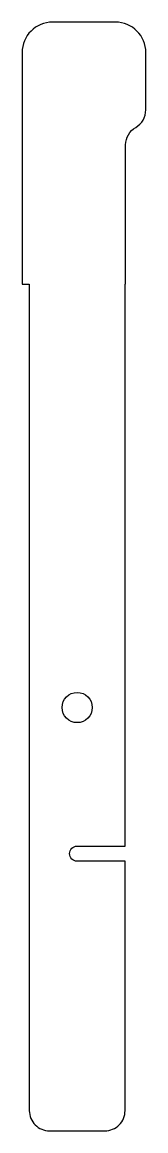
# Model space of a CAD drawing. Header units: millimetres. Extents: x -76 to -63, y -84 to 26.
import ezdxf

# ---------------------------------------------------------------- set-up
doc = ezdxf.new("R2010")
doc.units = ezdxf.units.MM
doc.layers.get('0').update_dxf_attribs({"linetype": 'CONTINUOUS'})

msp = doc.modelspace()

# ---------------------------------------------------------------- linework, layer by layer
msp.add_lwpolyline([(-65.5, -57.25), (-70.25, -57.25, -1), (-70.25, -55.75), (-65.5, -55.75), (-65.5, 0), (-65.44, 0), (-65.44, 13.83, -0.267949), (-64.44, 15.56, 0.267949), (-63.44, 17.29), (-63.44, 23, 0.414214), (-66.44, 26), (-72.71, 26, 0.414214), (-75.71, 23), (-75.71, 0), (-75, 0), (-75, -82, 0.414214), (-73, -84), (-67.5, -84, 0.414214), (-65.5, -82)], format="xyb", close=True)
msp.add_circle((-70.25, -42), 1.5)

doc.saveas('drawing.dxf')
